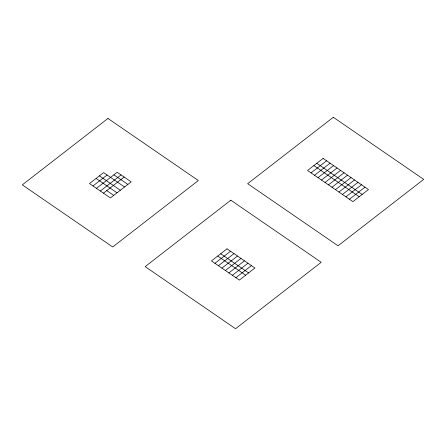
<?xml version="1.0" encoding="UTF-8"?>
<svg xmlns="http://www.w3.org/2000/svg" width="446" height="446" viewBox="0 0 446 446"><rect width="100%" height="100%" fill="white"/><g stroke="black" fill="none" stroke-linecap="round" stroke-linejoin="round"><path stroke-width="0.67" d="M92.98 185.96L107.101 175.005M96.464 188.357L117.203 172.273L131.157 181.862L110.418 197.946L89.49 183.562L103.617 172.608L124.546 186.991M100.322 191.005L121.061 174.927M103.444 193.151L124.183 177.068M311.035 172.87L326.611 160.789M314.519 175.267L330.101 163.186M318.009 177.664L333.591 165.583M321.499 180.061L337.076 167.98M214.933 263.313L230.515 251.232M324.989 182.459L340.566 170.378M218.423 265.71L233.999 253.629M328.473 184.856L344.056 172.775M221.913 268.107L237.489 256.026M331.963 187.253L347.546 175.172M225.403 270.505L240.979 258.424M335.453 189.65L351.03 177.569M228.887 272.902L244.469 260.821M338.943 192.048L354.52 179.967M232.377 275.299L247.959 263.218M342.428 194.445L358.01 182.364M235.867 277.696L251.444 265.615M345.918 196.842L361.5 184.761M349.408 199.239L364.984 187.158M316.811 163.286L362.163 194.45M313.856 165.577L359.208 196.742M113.897 174.838L127.851 184.427M220.714 253.729L248.623 272.907M217.76 256.021L245.668 275.199M99.408 175.869L120.336 190.252M96.102 178.433L117.03 192.817M106.75 190.587L113.724 195.381M107.96 118.446L22.3 184.867L112.687 246.978L198.347 180.558L107.96 118.446M333.313 117.276L247.653 183.691L338.04 245.802L423.7 179.381L333.313 117.276M230.827 200.198L145.167 266.619L235.555 328.724L321.215 262.309L230.827 200.198M323.121 158.391L307.545 170.472L352.897 201.637L368.474 189.556L323.121 158.391M227.025 248.835L211.443 260.916L239.357 280.094L254.934 268.013L227.025 248.835"/></g></svg>
